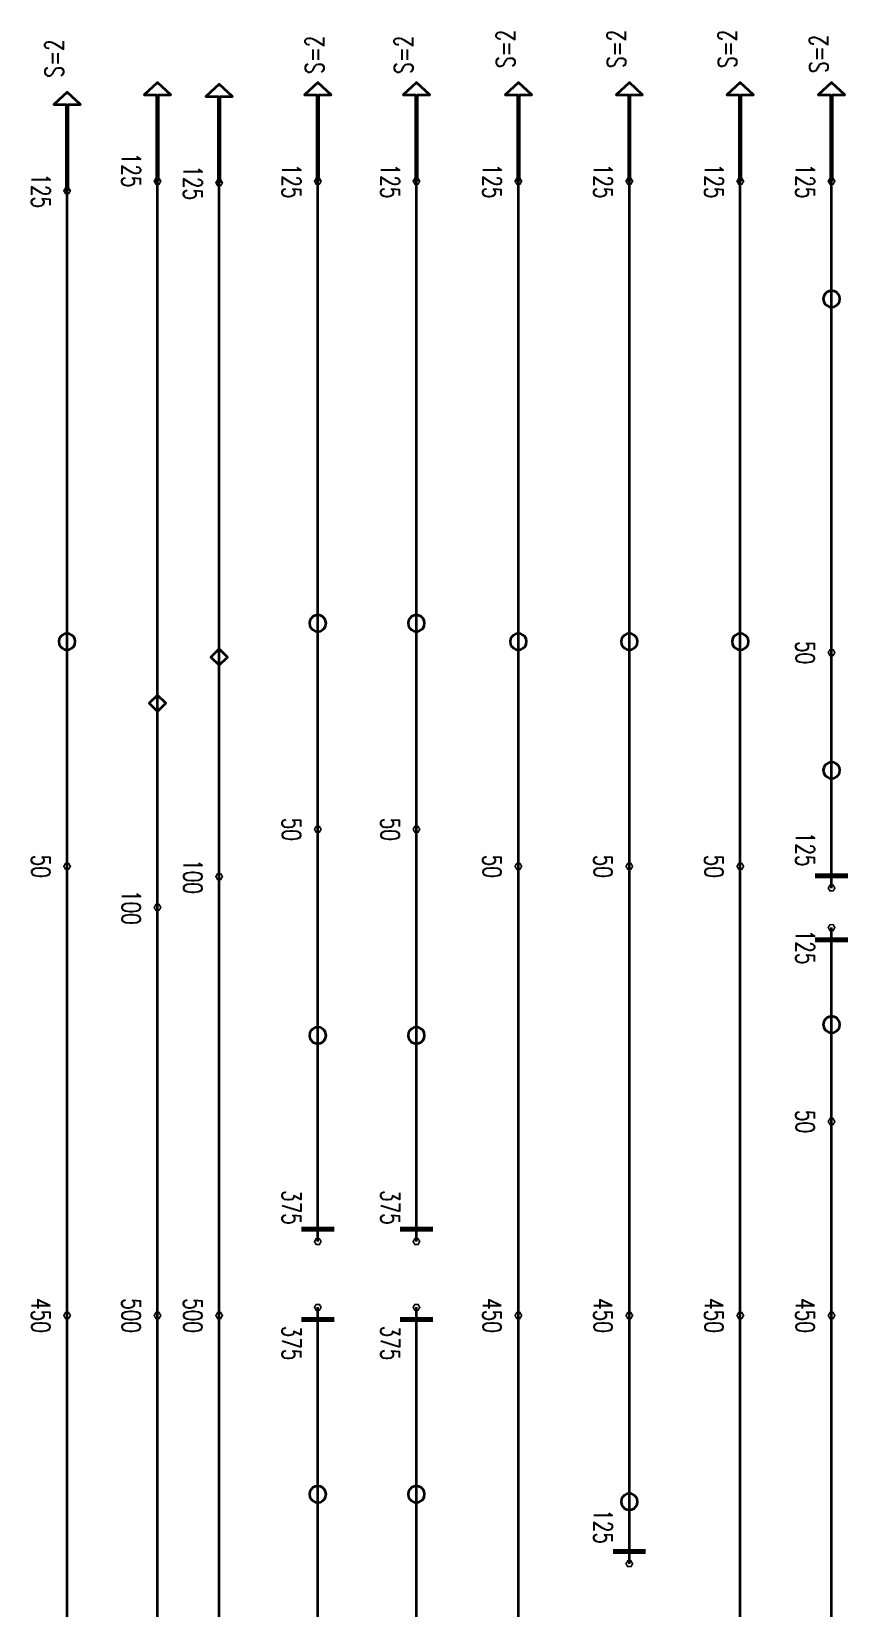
# Model space of a CAD drawing. Header units: millimetres. Extents: x 128150 to 589785, y -24154 to 43820.
# Drawn here: x 507718 to 517680, y 24636 to 43820 of the extents above; entities that cross this region are included whole.
import ezdxf

# ---------------------------------------------------------------- set-up
doc = ezdxf.new("R2010")
doc.units = ezdxf.units.MM
doc.layers.add('Current_plane_Column', color=7, linetype='Continuous', true_color=0x4b00ff)
doc.layers.add('NDC_S-ANNO', color=7, linetype='Continuous', lineweight=20)
doc.layers.add('NDC_S-TENDON', color=6, linetype='Continuous', lineweight=35)
doc.styles.add('NDC_ANNO', font='', dxfattribs={"width": 0.8})
doc.styles.get('NDC_ANNO').set_extended_font_data('Dotum')

# ---------------------------------------------------------------- blocks, each defined once
blk = doc.blocks.new('TDY')
at = {"layer": 'NDC_S-TENDON', "linetype": 'Continuous'}
for points, elevation in [([(-588, 32383), (-588, 33433), (-438, 33433), (-600, 33583), (-762, 33433), (-612, 33433), (-612, 32383)], 55), ([(512, 32500), (512, 33550), (662, 33550), (500, 33700), (338, 33550), (488, 33550), (488, 32500)], 2875), ([(1262, 32481), (1262, 33531), (1412, 33531), (1250, 33681), (1088, 33531), (1238, 33531), (1238, 32481)], 2875), ([(2462, 32500), (2462, 33550), (2612, 33550), (2450, 33700), (2288, 33550), (2438, 33550), (2438, 32500)], 2875), ([(3662, 32500), (3662, 33550), (3812, 33550), (3650, 33700), (3488, 33550), (3638, 33550), (3638, 32500)], 2875), ([(4902, 32500), (4902, 33550), (5052, 33550), (4890, 33700), (4728, 33550), (4878, 33550), (4878, 32500)], 2875), ([(6252, 32500), (6252, 33550), (6402, 33550), (6240, 33700), (6078, 33550), (6228, 33550), (6228, 32500)], 2875), ([(7602, 32500), (7602, 33550), (7752, 33550), (7590, 33700), (7428, 33550), (7578, 33550), (7578, 32500)], 2875), ([(8712, 32500), (8712, 33550), (8862, 33550), (8700, 33700), (8538, 33550), (8688, 33550), (8688, 32500)], 2875), ([(8700, 30968), (8731, 30972), (8759, 30987), (8781, 31009), (8795, 31037), (8800, 31068), (8795, 31098), (8781, 31126), (8759, 31148), (8731, 31163), (8700, 31168), (8669, 31163), (8641, 31148), (8619, 31126), (8605, 31098), (8600, 31068), (8605, 31037), (8619, 31009), (8641, 30987), (8669, 30972), (8700, 30968)], 2832), ([(2450, 27023), (2481, 27027), (2509, 27042), (2531, 27064), (2545, 27092), (2550, 27123), (2545, 27153), (2531, 27181), (2509, 27203), (2481, 27218), (2450, 27223), (2419, 27218), (2391, 27203), (2369, 27181), (2355, 27153), (2350, 27123), (2355, 27092), (2369, 27064), (2391, 27042), (2419, 27027), (2450, 27023)], 2832), ([(3650, 27023), (3681, 27027), (3709, 27042), (3731, 27064), (3745, 27092), (3750, 27123), (3745, 27153), (3731, 27181), (3709, 27203), (3681, 27218), (3650, 27223), (3619, 27218), (3591, 27203), (3569, 27181), (3555, 27153), (3550, 27123), (3555, 27092), (3569, 27064), (3591, 27042), (3619, 27027), (3650, 27023)], 2832), ([(-600, 26798), (-569, 26802), (-541, 26817), (-519, 26839), (-505, 26867), (-500, 26898), (-505, 26928), (-519, 26956), (-541, 26978), (-569, 26993), (-600, 26998), (-631, 26993), (-659, 26978), (-681, 26956), (-695, 26928), (-700, 26898), (-695, 26867), (-681, 26839), (-659, 26817), (-631, 26802), (-600, 26798)], 12), ([(4890, 26798), (4921, 26802), (4949, 26817), (4971, 26839), (4985, 26867), (4990, 26898), (4985, 26928), (4971, 26956), (4949, 26978), (4921, 26993), (4890, 26998), (4859, 26993), (4831, 26978), (4809, 26956), (4795, 26928), (4790, 26898), (4795, 26867), (4809, 26839), (4831, 26817), (4859, 26802), (4890, 26798)], 2832), ([(6240, 26798), (6271, 26802), (6299, 26817), (6321, 26839), (6335, 26867), (6340, 26898), (6335, 26928), (6321, 26956), (6299, 26978), (6271, 26993), (6240, 26998), (6209, 26993), (6181, 26978), (6159, 26956), (6145, 26928), (6140, 26898), (6145, 26867), (6159, 26839), (6181, 26817), (6209, 26802), (6240, 26798)], 2832), ([(7590, 26798), (7621, 26802), (7649, 26817), (7671, 26839), (7685, 26867), (7690, 26898), (7685, 26928), (7671, 26956), (7649, 26978), (7621, 26993), (7590, 26998), (7559, 26993), (7531, 26978), (7509, 26956), (7495, 26928), (7490, 26898), (7495, 26867), (7509, 26839), (7531, 26817), (7559, 26802), (7590, 26798)], 2832), ([(1250, 26610), (1350, 26710), (1250, 26810), (1150, 26710), (1250, 26610)], 2663), ([(500, 26048), (600, 26148), (500, 26248), (400, 26148), (500, 26048)], 2659), ([(8700, 25233), (8731, 25237), (8759, 25252), (8781, 25274), (8795, 25302), (8800, 25333), (8795, 25363), (8781, 25391), (8759, 25413), (8731, 25428), (8700, 25433), (8669, 25428), (8641, 25413), (8619, 25391), (8605, 25363), (8600, 25333), (8605, 25302), (8619, 25274), (8641, 25252), (8669, 25237), (8700, 25233)], 2832), ([(8700, 22140), (8731, 22145), (8759, 22159), (8781, 22181), (8795, 22209), (8800, 22240), (8795, 22271), (8781, 22299), (8759, 22321), (8731, 22335), (8700, 22340), (8669, 22335), (8641, 22321), (8619, 22299), (8605, 22271), (8600, 22240), (8605, 22209), (8619, 22181), (8641, 22159), (8669, 22145), (8700, 22140)], 2832), ([(2450, 22008), (2481, 22012), (2509, 22027), (2531, 22049), (2545, 22077), (2550, 22108), (2545, 22138), (2531, 22166), (2509, 22188), (2481, 22203), (2450, 22208), (2419, 22203), (2391, 22188), (2369, 22166), (2355, 22138), (2350, 22108), (2355, 22077), (2369, 22049), (2391, 22027), (2419, 22012), (2450, 22008)], 2832), ([(3650, 22008), (3681, 22012), (3709, 22027), (3731, 22049), (3745, 22077), (3750, 22108), (3745, 22138), (3731, 22166), (3709, 22188), (3681, 22203), (3650, 22208), (3619, 22203), (3591, 22188), (3569, 22166), (3555, 22138), (3550, 22108), (3555, 22077), (3569, 22049), (3591, 22027), (3619, 22012), (3650, 22008)], 2832), ([(2450, 16425), (2481, 16430), (2509, 16444), (2531, 16466), (2545, 16494), (2550, 16525), (2545, 16556), (2531, 16584), (2509, 16606), (2481, 16620), (2450, 16625), (2419, 16620), (2391, 16606), (2369, 16584), (2355, 16556), (2350, 16525), (2355, 16494), (2369, 16466), (2391, 16444), (2419, 16430), (2450, 16425)], 2832), ([(3650, 16425), (3681, 16430), (3709, 16444), (3731, 16466), (3745, 16494), (3750, 16525), (3745, 16556), (3731, 16584), (3709, 16606), (3681, 16620), (3650, 16625), (3619, 16620), (3591, 16606), (3569, 16584), (3555, 16556), (3550, 16525), (3555, 16494), (3569, 16466), (3591, 16444), (3619, 16430), (3650, 16425)], 2832), ([(6240, 16335), (6271, 16340), (6299, 16354), (6321, 16376), (6335, 16404), (6340, 16435), (6335, 16466), (6321, 16494), (6299, 16516), (6271, 16530), (6240, 16535), (6209, 16530), (6181, 16516), (6159, 16494), (6145, 16466), (6140, 16435), (6145, 16404), (6159, 16376), (6181, 16354), (6209, 16340), (6240, 16335)], 2908)]:
    blk.add_lwpolyline(points, close=True, dxfattribs=dict(at, elevation=elevation))
for points, elevation in [([(-560, 32383, 20, 20, 0), (-580, 32418, 20, 20, 0), (-620, 32418, 20, 20, 0), (-640, 32383, 20, 20, 0), (-620, 32349, 20, 20, 0), (-580, 32349, 20, 20, 0)], 55), ([(-560, 32383, 20, 20, 0), (-580, 32418, 20, 20, 0), (-620, 32418, 20, 20, 0), (-640, 32383, 20, 20, 0), (-620, 32349, 20, 20, 0), (-580, 32349, 20, 20, 0)], 55), ([(540, 32500, 20, 20, 0), (520, 32535, 20, 20, 0), (480, 32535, 20, 20, 0), (460, 32500, 20, 20, 0), (480, 32465, 20, 20, 0), (520, 32465, 20, 20, 0)], 2875), ([(540, 32500, 20, 20, 0), (520, 32535, 20, 20, 0), (480, 32535, 20, 20, 0), (460, 32500, 20, 20, 0), (480, 32465, 20, 20, 0), (520, 32465, 20, 20, 0)], 2875), ([(1290, 32481, 20, 20, 0), (1270, 32516, 20, 20, 0), (1230, 32516, 20, 20, 0), (1210, 32481, 20, 20, 0), (1230, 32447, 20, 20, 0), (1270, 32447, 20, 20, 0)], 2875), ([(1290, 32481, 20, 20, 0), (1270, 32516, 20, 20, 0), (1230, 32516, 20, 20, 0), (1210, 32481, 20, 20, 0), (1230, 32447, 20, 20, 0), (1270, 32447, 20, 20, 0)], 2875), ([(2490, 32500, 20, 20, 0), (2470, 32535, 20, 20, 0), (2430, 32535, 20, 20, 0), (2410, 32500, 20, 20, 0), (2430, 32465, 20, 20, 0), (2470, 32465, 20, 20, 0)], 2875), ([(2490, 32500, 20, 20, 0), (2470, 32535, 20, 20, 0), (2430, 32535, 20, 20, 0), (2410, 32500, 20, 20, 0), (2430, 32465, 20, 20, 0), (2470, 32465, 20, 20, 0)], 2875), ([(3690, 32500, 20, 20, 0), (3670, 32535, 20, 20, 0), (3630, 32535, 20, 20, 0), (3610, 32500, 20, 20, 0), (3630, 32465, 20, 20, 0), (3670, 32465, 20, 20, 0)], 2875), ([(3690, 32500, 20, 20, 0), (3670, 32535, 20, 20, 0), (3630, 32535, 20, 20, 0), (3610, 32500, 20, 20, 0), (3630, 32465, 20, 20, 0), (3670, 32465, 20, 20, 0)], 2875), ([(4930, 32500, 20, 20, 0), (4910, 32535, 20, 20, 0), (4870, 32535, 20, 20, 0), (4850, 32500, 20, 20, 0), (4870, 32465, 20, 20, 0), (4910, 32465, 20, 20, 0)], 2875), ([(4930, 32500, 20, 20, 0), (4910, 32535, 20, 20, 0), (4870, 32535, 20, 20, 0), (4850, 32500, 20, 20, 0), (4870, 32465, 20, 20, 0), (4910, 32465, 20, 20, 0)], 2875), ([(6280, 32500, 20, 20, 0), (6260, 32535, 20, 20, 0), (6220, 32535, 20, 20, 0), (6200, 32500, 20, 20, 0), (6220, 32465, 20, 20, 0), (6260, 32465, 20, 20, 0)], 2875), ([(6280, 32500, 20, 20, 0), (6260, 32535, 20, 20, 0), (6220, 32535, 20, 20, 0), (6200, 32500, 20, 20, 0), (6220, 32465, 20, 20, 0), (6260, 32465, 20, 20, 0)], 2875), ([(7630, 32500, 20, 20, 0), (7610, 32535, 20, 20, 0), (7570, 32535, 20, 20, 0), (7550, 32500, 20, 20, 0), (7570, 32465, 20, 20, 0), (7610, 32465, 20, 20, 0)], 2875), ([(7630, 32500, 20, 20, 0), (7610, 32535, 20, 20, 0), (7570, 32535, 20, 20, 0), (7550, 32500, 20, 20, 0), (7570, 32465, 20, 20, 0), (7610, 32465, 20, 20, 0)], 2875), ([(8740, 32500, 20, 20, 0), (8720, 32535, 20, 20, 0), (8680, 32535, 20, 20, 0), (8660, 32500, 20, 20, 0), (8680, 32465, 20, 20, 0), (8720, 32465, 20, 20, 0)], 2875), ([(8740, 32500, 20, 20, 0), (8720, 32535, 20, 20, 0), (8680, 32535, 20, 20, 0), (8660, 32500, 20, 20, 0), (8680, 32465, 20, 20, 0), (8720, 32465, 20, 20, 0)], 2875), ([(8740, 26765, 20, 20, 0), (8720, 26800, 20, 20, 0), (8680, 26800, 20, 20, 0), (8660, 26765, 20, 20, 0), (8680, 26730, 20, 20, 0), (8720, 26730, 20, 20, 0)], 2800), ([(8740, 26765, 20, 20, 0), (8720, 26800, 20, 20, 0), (8680, 26800, 20, 20, 0), (8660, 26765, 20, 20, 0), (8680, 26730, 20, 20, 0), (8720, 26730, 20, 20, 0)], 2800), ([(2490, 24615, 20, 20, 0), (2470, 24650, 20, 20, 0), (2430, 24650, 20, 20, 0), (2410, 24615, 20, 20, 0), (2430, 24580, 20, 20, 0), (2470, 24580, 20, 20, 0)], 2800), ([(2490, 24615, 20, 20, 0), (2470, 24650, 20, 20, 0), (2430, 24650, 20, 20, 0), (2410, 24615, 20, 20, 0), (2430, 24580, 20, 20, 0), (2470, 24580, 20, 20, 0)], 2800), ([(3690, 24615, 20, 20, 0), (3670, 24650, 20, 20, 0), (3630, 24650, 20, 20, 0), (3610, 24615, 20, 20, 0), (3630, 24580, 20, 20, 0), (3670, 24580, 20, 20, 0)], 2800), ([(3690, 24615, 20, 20, 0), (3670, 24650, 20, 20, 0), (3630, 24650, 20, 20, 0), (3610, 24615, 20, 20, 0), (3630, 24580, 20, 20, 0), (3670, 24580, 20, 20, 0)], 2800), ([(-560, 24165, 20, 20, 0), (-580, 24200, 20, 20, 0), (-620, 24200, 20, 20, 0), (-640, 24165, 20, 20, 0), (-620, 24130, 20, 20, 0), (-580, 24130, 20, 20, 0)], -20), ([(-560, 24165, 20, 20, 0), (-580, 24200, 20, 20, 0), (-620, 24200, 20, 20, 0), (-640, 24165, 20, 20, 0), (-620, 24130, 20, 20, 0), (-580, 24130, 20, 20, 0)], -20), ([(4930, 24165, 20, 20, 0), (4910, 24200, 20, 20, 0), (4870, 24200, 20, 20, 0), (4850, 24165, 20, 20, 0), (4870, 24130, 20, 20, 0), (4910, 24130, 20, 20, 0)], 2800), ([(4930, 24165, 20, 20, 0), (4910, 24200, 20, 20, 0), (4870, 24200, 20, 20, 0), (4850, 24165, 20, 20, 0), (4870, 24130, 20, 20, 0), (4910, 24130, 20, 20, 0)], 2800), ([(6280, 24165, 20, 20, 0), (6260, 24200, 20, 20, 0), (6220, 24200, 20, 20, 0), (6200, 24165, 20, 20, 0), (6220, 24130, 20, 20, 0), (6260, 24130, 20, 20, 0)], 2800), ([(6280, 24165, 20, 20, 0), (6260, 24200, 20, 20, 0), (6220, 24200, 20, 20, 0), (6200, 24165, 20, 20, 0), (6220, 24130, 20, 20, 0), (6260, 24130, 20, 20, 0)], 2800), ([(7630, 24165, 20, 20, 0), (7610, 24200, 20, 20, 0), (7570, 24200, 20, 20, 0), (7550, 24165, 20, 20, 0), (7570, 24130, 20, 20, 0), (7610, 24130, 20, 20, 0)], 2800), ([(7630, 24165, 20, 20, 0), (7610, 24200, 20, 20, 0), (7570, 24200, 20, 20, 0), (7550, 24165, 20, 20, 0), (7570, 24130, 20, 20, 0), (7610, 24130, 20, 20, 0)], 2800), ([(1290, 24040, 20, 20, 0), (1270, 24075, 20, 20, 0), (1230, 24075, 20, 20, 0), (1210, 24040, 20, 20, 0), (1230, 24005, 20, 20, 0), (1270, 24005, 20, 20, 0)], 2500), ([(1290, 24040, 20, 20, 0), (1270, 24075, 20, 20, 0), (1230, 24075, 20, 20, 0), (1210, 24040, 20, 20, 0), (1230, 24005, 20, 20, 0), (1270, 24005, 20, 20, 0)], 2500), ([(8740, 23900, 20, 20, 0), (8720, 23935, 20, 20, 0), (8680, 23935, 20, 20, 0), (8660, 23900, 20, 20, 0), (8680, 23865, 20, 20, 0), (8720, 23865, 20, 20, 0)], 2875), ([(8740, 23900, 20, 20, 0), (8720, 23935, 20, 20, 0), (8680, 23935, 20, 20, 0), (8660, 23900, 20, 20, 0), (8680, 23865, 20, 20, 0), (8720, 23865, 20, 20, 0)], 2875), ([(540, 23665, 20, 20, 0), (520, 23700, 20, 20, 0), (480, 23700, 20, 20, 0), (460, 23665, 20, 20, 0), (480, 23630, 20, 20, 0), (520, 23630, 20, 20, 0)], 2500), ([(540, 23665, 20, 20, 0), (520, 23700, 20, 20, 0), (480, 23700, 20, 20, 0), (460, 23665, 20, 20, 0), (480, 23630, 20, 20, 0), (520, 23630, 20, 20, 0)], 2500), ([(8740, 23420, 20, 20, 0), (8720, 23455, 20, 20, 0), (8680, 23455, 20, 20, 0), (8660, 23420, 20, 20, 0), (8680, 23385, 20, 20, 0), (8720, 23385, 20, 20, 0)], 2875), ([(8740, 23420, 20, 20, 0), (8720, 23455, 20, 20, 0), (8680, 23455, 20, 20, 0), (8660, 23420, 20, 20, 0), (8680, 23385, 20, 20, 0), (8720, 23385, 20, 20, 0)], 2875), ([(8740, 21060, 20, 20, 0), (8720, 21095, 20, 20, 0), (8680, 21095, 20, 20, 0), (8660, 21060, 20, 20, 0), (8680, 21025, 20, 20, 0), (8720, 21025, 20, 20, 0)], 2800), ([(8740, 21060, 20, 20, 0), (8720, 21095, 20, 20, 0), (8680, 21095, 20, 20, 0), (8660, 21060, 20, 20, 0), (8680, 21025, 20, 20, 0), (8720, 21025, 20, 20, 0)], 2800), ([(2490, 19600, 20, 20, 0), (2470, 19635, 20, 20, 0), (2430, 19635, 20, 20, 0), (2410, 19600, 20, 20, 0), (2430, 19565, 20, 20, 0), (2470, 19565, 20, 20, 0)], 2875), ([(2490, 19600, 20, 20, 0), (2470, 19635, 20, 20, 0), (2430, 19635, 20, 20, 0), (2410, 19600, 20, 20, 0), (2430, 19565, 20, 20, 0), (2470, 19565, 20, 20, 0)], 2875), ([(3690, 19600, 20, 20, 0), (3670, 19635, 20, 20, 0), (3630, 19635, 20, 20, 0), (3610, 19600, 20, 20, 0), (3630, 19565, 20, 20, 0), (3670, 19565, 20, 20, 0)], 2875), ([(3690, 19600, 20, 20, 0), (3670, 19635, 20, 20, 0), (3630, 19635, 20, 20, 0), (3610, 19600, 20, 20, 0), (3630, 19565, 20, 20, 0), (3670, 19565, 20, 20, 0)], 2875), ([(2490, 18800, 20, 20, 0), (2470, 18835, 20, 20, 0), (2430, 18835, 20, 20, 0), (2410, 18800, 20, 20, 0), (2430, 18765, 20, 20, 0), (2470, 18765, 20, 20, 0)], 2875), ([(2490, 18800, 20, 20, 0), (2470, 18835, 20, 20, 0), (2430, 18835, 20, 20, 0), (2410, 18800, 20, 20, 0), (2430, 18765, 20, 20, 0), (2470, 18765, 20, 20, 0)], 2875), ([(3690, 18800, 20, 20, 0), (3670, 18835, 20, 20, 0), (3630, 18835, 20, 20, 0), (3610, 18800, 20, 20, 0), (3630, 18765, 20, 20, 0), (3670, 18765, 20, 20, 0)], 2875), ([(3690, 18800, 20, 20, 0), (3670, 18835, 20, 20, 0), (3630, 18835, 20, 20, 0), (3610, 18800, 20, 20, 0), (3630, 18765, 20, 20, 0), (3670, 18765, 20, 20, 0)], 2875), ([(-560, 18700, 20, 20, 0), (-580, 18735, 20, 20, 0), (-620, 18735, 20, 20, 0), (-640, 18700, 20, 20, 0), (-620, 18665, 20, 20, 0), (-580, 18665, 20, 20, 0)], 130), ([(-560, 18700, 20, 20, 0), (-580, 18735, 20, 20, 0), (-620, 18735, 20, 20, 0), (-640, 18700, 20, 20, 0), (-620, 18665, 20, 20, 0), (-580, 18665, 20, 20, 0)], 130), ([(-560, 18700, 20, 20, 0), (-580, 18735, 20, 20, 0), (-620, 18735, 20, 20, 0), (-640, 18700, 20, 20, 0), (-620, 18665, 20, 20, 0), (-580, 18665, 20, 20, 0)], 130), ([(-560, 18700, 20, 20, 0), (-580, 18735, 20, 20, 0), (-620, 18735, 20, 20, 0), (-640, 18700, 20, 20, 0), (-620, 18665, 20, 20, 0), (-580, 18665, 20, 20, 0)], 130), ([(540, 18700, 20, 20, 0), (520, 18735, 20, 20, 0), (480, 18735, 20, 20, 0), (460, 18700, 20, 20, 0), (480, 18665, 20, 20, 0), (520, 18665, 20, 20, 0)], 2900), ([(540, 18700, 20, 20, 0), (520, 18735, 20, 20, 0), (480, 18735, 20, 20, 0), (460, 18700, 20, 20, 0), (480, 18665, 20, 20, 0), (520, 18665, 20, 20, 0)], 2900), ([(540, 18700, 20, 20, 0), (520, 18735, 20, 20, 0), (480, 18735, 20, 20, 0), (460, 18700, 20, 20, 0), (480, 18665, 20, 20, 0), (520, 18665, 20, 20, 0)], 2900), ([(540, 18700, 20, 20, 0), (520, 18735, 20, 20, 0), (480, 18735, 20, 20, 0), (460, 18700, 20, 20, 0), (480, 18665, 20, 20, 0), (520, 18665, 20, 20, 0)], 2900), ([(1290, 18700, 20, 20, 0), (1270, 18735, 20, 20, 0), (1230, 18735, 20, 20, 0), (1210, 18700, 20, 20, 0), (1230, 18665, 20, 20, 0), (1270, 18665, 20, 20, 0)], 2900), ([(1290, 18700, 20, 20, 0), (1270, 18735, 20, 20, 0), (1230, 18735, 20, 20, 0), (1210, 18700, 20, 20, 0), (1230, 18665, 20, 20, 0), (1270, 18665, 20, 20, 0)], 2900), ([(1290, 18700, 20, 20, 0), (1270, 18735, 20, 20, 0), (1230, 18735, 20, 20, 0), (1210, 18700, 20, 20, 0), (1230, 18665, 20, 20, 0), (1270, 18665, 20, 20, 0)], 2900), ([(1290, 18700, 20, 20, 0), (1270, 18735, 20, 20, 0), (1230, 18735, 20, 20, 0), (1210, 18700, 20, 20, 0), (1230, 18665, 20, 20, 0), (1270, 18665, 20, 20, 0)], 2900), ([(4930, 18700, 20, 20, 0), (4910, 18735, 20, 20, 0), (4870, 18735, 20, 20, 0), (4850, 18700, 20, 20, 0), (4870, 18665, 20, 20, 0), (4910, 18665, 20, 20, 0)], 2950), ([(4930, 18700, 20, 20, 0), (4910, 18735, 20, 20, 0), (4870, 18735, 20, 20, 0), (4850, 18700, 20, 20, 0), (4870, 18665, 20, 20, 0), (4910, 18665, 20, 20, 0)], 2950), ([(4930, 18700, 20, 20, 0), (4910, 18735, 20, 20, 0), (4870, 18735, 20, 20, 0), (4850, 18700, 20, 20, 0), (4870, 18665, 20, 20, 0), (4910, 18665, 20, 20, 0)], 2950), ([(4930, 18700, 20, 20, 0), (4910, 18735, 20, 20, 0), (4870, 18735, 20, 20, 0), (4850, 18700, 20, 20, 0), (4870, 18665, 20, 20, 0), (4910, 18665, 20, 20, 0)], 2950), ([(6280, 18700, 20, 20, 0), (6260, 18735, 20, 20, 0), (6220, 18735, 20, 20, 0), (6200, 18700, 20, 20, 0), (6220, 18665, 20, 20, 0), (6260, 18665, 20, 20, 0)], 2950), ([(6280, 18700, 20, 20, 0), (6260, 18735, 20, 20, 0), (6220, 18735, 20, 20, 0), (6200, 18700, 20, 20, 0), (6220, 18665, 20, 20, 0), (6260, 18665, 20, 20, 0)], 2950), ([(6280, 18700, 20, 20, 0), (6260, 18735, 20, 20, 0), (6220, 18735, 20, 20, 0), (6200, 18700, 20, 20, 0), (6220, 18665, 20, 20, 0), (6260, 18665, 20, 20, 0)], 2950), ([(6280, 18700, 20, 20, 0), (6260, 18735, 20, 20, 0), (6220, 18735, 20, 20, 0), (6200, 18700, 20, 20, 0), (6220, 18665, 20, 20, 0), (6260, 18665, 20, 20, 0)], 2950), ([(7630, 18700, 20, 20, 0), (7610, 18735, 20, 20, 0), (7570, 18735, 20, 20, 0), (7550, 18700, 20, 20, 0), (7570, 18665, 20, 20, 0), (7610, 18665, 20, 20, 0)], 2950), ([(7630, 18700, 20, 20, 0), (7610, 18735, 20, 20, 0), (7570, 18735, 20, 20, 0), (7550, 18700, 20, 20, 0), (7570, 18665, 20, 20, 0), (7610, 18665, 20, 20, 0)], 2950), ([(7630, 18700, 20, 20, 0), (7610, 18735, 20, 20, 0), (7570, 18735, 20, 20, 0), (7550, 18700, 20, 20, 0), (7570, 18665, 20, 20, 0), (7610, 18665, 20, 20, 0)], 2950), ([(7630, 18700, 20, 20, 0), (7610, 18735, 20, 20, 0), (7570, 18735, 20, 20, 0), (7550, 18700, 20, 20, 0), (7570, 18665, 20, 20, 0), (7610, 18665, 20, 20, 0)], 2950), ([(8740, 18700, 20, 20, 0), (8720, 18735, 20, 20, 0), (8680, 18735, 20, 20, 0), (8660, 18700, 20, 20, 0), (8680, 18665, 20, 20, 0), (8720, 18665, 20, 20, 0)], 2950), ([(8740, 18700, 20, 20, 0), (8720, 18735, 20, 20, 0), (8680, 18735, 20, 20, 0), (8660, 18700, 20, 20, 0), (8680, 18665, 20, 20, 0), (8720, 18665, 20, 20, 0)], 2950), ([(8740, 18700, 20, 20, 0), (8720, 18735, 20, 20, 0), (8680, 18735, 20, 20, 0), (8660, 18700, 20, 20, 0), (8680, 18665, 20, 20, 0), (8720, 18665, 20, 20, 0)], 2950), ([(8740, 18700, 20, 20, 0), (8720, 18735, 20, 20, 0), (8680, 18735, 20, 20, 0), (8660, 18700, 20, 20, 0), (8680, 18665, 20, 20, 0), (8720, 18665, 20, 20, 0)], 2950), ([(6280, 15680, 20, 20, 0), (6260, 15715, 20, 20, 0), (6220, 15715, 20, 20, 0), (6200, 15680, 20, 20, 0), (6220, 15645, 20, 20, 0), (6260, 15645, 20, 20, 0)], 2875), ([(6280, 15680, 20, 20, 0), (6260, 15715, 20, 20, 0), (6220, 15715, 20, 20, 0), (6200, 15680, 20, 20, 0), (6220, 15645, 20, 20, 0), (6260, 15645, 20, 20, 0)], 2875)]:
    blk.add_lwpolyline(points, format="xyseb", close=True, dxfattribs=dict(at, elevation=elevation))
at = {"layer": 'NDC_S-TENDON', "linetype": 'Continuous', "elevation": 2875}
for points in [[(8500, 24050, 60, 60, 0), (8900, 24050, 60, 60, 0)], [(8900, 23270, 60, 60, 0), (8500, 23270, 60, 60, 0)], [(2250, 19750, 60, 60, 0), (2650, 19750, 60, 60, 0)], [(3450, 19750, 60, 60, 0), (3850, 19750, 60, 60, 0)], [(2650, 18650, 60, 60, 0), (2250, 18650, 60, 60, 0)], [(3850, 18650, 60, 60, 0), (3450, 18650, 60, 60, 0)], [(6040, 15830, 60, 60, 0), (6440, 15830, 60, 60, 0)]]:
    blk.add_lwpolyline(points, format="xyseb", dxfattribs=at)
at = {"layer": 'NDC_S-TENDON', "linetype": 'Continuous'}
for points in [[(500, 18700, 2900), (500, 19362, 2882), (500, 20024, 2829), (500, 20686, 2740), (500, 21431, 2635), (500, 22176, 2560), (500, 22920, 2515), (500, 23665, 2500), (500, 24410, 2514), (500, 25155, 2556), (500, 25899, 2627), (500, 26644, 2725), (500, 27306, 2808), (500, 30838, -2892), (500, 32500, -2875)], [(1250, 18700, 2900), (1250, 19412, 2882), (1250, 20124, 2829), (1250, 20836, 2740), (1250, 21904, 2607), (1250, 22972, 2527), (1250, 24040, 2500), (1250, 25108, 2525), (1250, 26176, 2600), (1250, 27244, 2725), (1250, 30826, -2942), (1250, 31538, -2892), (1250, 32481, -2882)], [(2450, 19600, 2875), (2450, 20269, 2872), (2450, 20937, 2862), (2450, 21606, 2845), (2450, 22358, 2825), (2450, 23111, 2811), (2450, 23863, 2803), (2450, 24615, 2800), (2450, 25367, 2803), (2450, 26120, 2811), (2450, 26872, 2825), (2450, 30494, -2905), (2450, 31163, -2888), (2450, 31831, -2878), (2450, 32500, -2875)], [(3650, 19600, 2875), (3650, 20269, 2872), (3650, 20937, 2862), (3650, 21606, 2845), (3650, 22358, 2825), (3650, 23111, 2811), (3650, 23863, 2803), (3650, 24615, 2800), (3650, 25367, 2803), (3650, 26120, 2811), (3650, 26872, 2825), (3650, 30494, -2905), (3650, 31163, -2888), (3650, 31831, -2878), (3650, 32500, -2875)], [(4890, 18700, 2950), (4890, 19429, 2943), (4890, 20157, 2923), (4890, 20886, 2890), (4890, 21979, 2840), (4890, 23072, 2810), (4890, 24165, 2800), (4890, 25258, 2805), (4890, 26351, 2820), (4890, 27444, 2845), (4890, 31043, -2888), (4890, 31771, -2878), (4890, 32500, -2875)], [(6240, 18700, 2950), (6240, 19429, 2943), (6240, 20157, 2923), (6240, 20886, 2890), (6240, 21979, 2840), (6240, 23072, 2810), (6240, 24165, 2800), (6240, 25258, 2805), (6240, 26351, 2820), (6240, 27444, 2845), (6240, 31043, -2888), (6240, 31771, -2878), (6240, 32500, -2875)], [(7590, 18700, 2950), (7590, 19429, 2943), (7590, 20157, 2923), (7590, 20886, 2890), (7590, 21979, 2840), (7590, 23072, 2810), (7590, 24165, 2800), (7590, 25258, 2805), (7590, 26351, 2820), (7590, 27444, 2845), (7590, 31043, -2888), (7590, 31771, -2878), (7590, 32500, -2875)], [(8700, 23900, 2875), (8700, 24282, 2872), (8700, 24664, 2862), (8700, 25046, 2845), (8700, 25476, 2825), (8700, 25906, 2811), (8700, 26335, 2803), (8700, 26765, 2800), (8700, 27195, 2803), (8700, 30495, -2939), (8700, 30924, -2925), (8700, 31354, -2905), (8700, 31736, -2888), (8700, 32118, -2878), (8700, 32500, -2875)], [(-600, 18700, 130), (-600, 19429, 123), (-600, 20157, 103), (-600, 20886, 70), (-600, 21979, 20), (-600, 23072, -10), (-600, 24165, -20), (-600, 25258, -15), (-600, 26351, 0), (-600, 27444, 25), (-600, 31043, -5708), (-600, 32285, -14326), (-600, 32383, -28703)], [(8700, 18700, 2950), (8700, 19015, 2943), (8700, 19329, 2923), (8700, 19644, 2890), (8700, 20116, 2840), (8700, 20588, 2810), (8700, 21060, 2800), (8700, 21532, 2805), (8700, 22004, 2820), (8700, 22476, 2845), (8700, 22791, 2862), (8700, 23105, 2872), (8700, 23420, 2875)], [(-600, 9700, 130), (-600, 10300, 123), (-600, 10900, 103), (-600, 11500, 70), (-600, 12400, 20), (-600, 13300, -10), (-600, 14200, -20), (-600, 15100, -10), (-600, 16000, 20), (-600, 16900, 70), (-600, 17500, 103), (-600, 18100, 123), (-600, 18700, 130)], [(500, 9700, 2900), (500, 10300, 2882), (500, 10900, 2829), (500, 11500, 2740), (500, 12400, 2607), (500, 13300, 2527), (500, 14200, 2500), (500, 15100, 2527), (500, 16000, 2607), (500, 16900, 2740), (500, 17500, 2829), (500, 18100, 2882), (500, 18700, 2900)], [(1250, 9700, 2900), (1250, 10300, 2882), (1250, 10900, 2829), (1250, 11500, 2740), (1250, 12400, 2607), (1250, 13300, 2527), (1250, 14200, 2500), (1250, 15100, 2527), (1250, 16000, 2607), (1250, 16900, 2740), (1250, 17500, 2829), (1250, 18100, 2882), (1250, 18700, 2900)], [(2450, 9700, 2950), (2450, 10307, 2943), (2450, 10913, 2923), (2450, 11520, 2890), (2450, 12203, 2851), (2450, 12885, 2822), (2450, 13568, 2806), (2450, 14250, 2800), (2450, 14933, 2803), (2450, 15615, 2811), (2450, 16298, 2825), (2450, 16980, 2845), (2450, 17587, 2862), (2450, 18193, 2872), (2450, 18800, 2875)], [(3650, 9700, 2950), (3650, 10307, 2943), (3650, 10913, 2923), (3650, 11520, 2890), (3650, 12203, 2851), (3650, 12885, 2822), (3650, 13568, 2806), (3650, 14250, 2800), (3650, 14933, 2803), (3650, 15615, 2811), (3650, 16298, 2825), (3650, 16980, 2845), (3650, 17587, 2862), (3650, 18193, 2872), (3650, 18800, 2875)], [(4890, 9700, 2950), (4890, 10300, 2943), (4890, 10900, 2923), (4890, 11500, 2890), (4890, 12400, 2840), (4890, 13300, 2810), (4890, 14200, 2800), (4890, 15100, 2810), (4890, 16000, 2840), (4890, 16900, 2890), (4890, 17500, 2923), (4890, 18100, 2943), (4890, 18700, 2950)], [(6240, 15680, 2875), (6240, 15955, 2888), (6240, 16229, 2900), (6240, 16504, 2910), (6240, 16778, 2920), (6240, 17053, 2928), (6240, 17327, 2935), (6240, 17602, 2940), (6240, 17876, 2944), (6240, 18151, 2948), (6240, 18425, 2949), (6240, 18700, 2950)], [(7590, 9700, 2950), (7590, 10300, 2943), (7590, 10900, 2923), (7590, 11500, 2890), (7590, 12400, 2840), (7590, 13300, 2810), (7590, 14200, 2800), (7590, 15100, 2810), (7590, 16000, 2840), (7590, 16900, 2890), (7590, 17500, 2923), (7590, 18100, 2943), (7590, 18700, 2950)], [(8700, 9700, 2950), (8700, 10300, 2943), (8700, 10900, 2923), (8700, 11500, 2890), (8700, 12400, 2840), (8700, 13300, 2810), (8700, 14200, 2800), (8700, 15100, 2810), (8700, 16000, 2840), (8700, 16900, 2890), (8700, 17500, 2923), (8700, 18100, 2943), (8700, 18700, 2950)]]:
    blk.add_polyline3d(points, dxfattribs=at)
at = {"layer": 'NDC_S-ANNO', "linetype": 'Continuous', "char_height": 225, "attachment_point": 5, "line_spacing_factor": 0.75, "style": 'NDC_ANNO'}
for s, insert, rotation in [('\\FSTANDARD.shx;S=2', (-758, 33993, -28578), 90), ('\\FSTANDARD.shx;S=2', (2409, 34038, -2750), 90), ('\\FSTANDARD.shx;S=2', (3493, 34038, -2750), 90), ('\\FSTANDARD.shx;S=2', (4733, 34110, -2750), 90), ('\\FSTANDARD.shx;S=2', (6082, 34110, -2750), 90), ('\\FSTANDARD.shx;S=2', (7432, 34110, -2750), 90), ('\\FSTANDARD.shx;S=2', (8543, 34049, -2750), 90), ('\\FSTANDARD.shx;125', (180, 32634, -2875), 270), ('\\FSTANDARD.shx;125', (930, 32481, -2882), 270), ('\\FSTANDARD.shx;125', (2130, 32500, -2875), 270), ('\\FSTANDARD.shx;125', (3330, 32500, -2875), 270), ('\\FSTANDARD.shx;125', (4570, 32500, -2875), 270), ('\\FSTANDARD.shx;125', (5920, 32500, -2875), 270), ('\\FSTANDARD.shx;125', (7270, 32500, -2875), 270), ('\\FSTANDARD.shx;125', (8380, 32500, -2875), 270), ('\\FSTANDARD.shx;125', (-920, 32383, -28703), 270), ('\\FSTANDARD.shx;50', (8380, 26765, 2800), 270), ('\\FSTANDARD.shx;50', (2130, 24615, 2800), 270), ('\\FSTANDARD.shx;50', (3330, 24615, 2800), 270), ('\\FSTANDARD.shx;125', (8380, 24373, 2875), 270), ('\\FSTANDARD.shx;50', (-920, 24165, -20), 270), ('\\FSTANDARD.shx;100', (930, 24040, 2500), 270), ('\\FSTANDARD.shx;50', (4570, 24165, 2800), 270), ('\\FSTANDARD.shx;50', (5920, 24165, 2800), 270), ('\\FSTANDARD.shx;50', (7270, 24165, 2800), 270), ('\\FSTANDARD.shx;100', (180, 23665, 2500), 270), ('\\FSTANDARD.shx;125', (8380, 23182, 2875), 270), ('\\FSTANDARD.shx;50', (8380, 21060, 2800), 270), ('\\FSTANDARD.shx;375', (2130, 20015, 2875), 270), ('\\FSTANDARD.shx;375', (3330, 20015, 2875), 270), ('\\FSTANDARD.shx;450', (-920, 18700, 130), 270), ('\\FSTANDARD.shx;500', (180, 18700, 2900), 270), ('\\FSTANDARD.shx;500', (930, 18700, 2900), 270), ('\\FSTANDARD.shx;450', (4570, 18700, 2950), 270), ('\\FSTANDARD.shx;450', (5920, 18700, 2950), 270), ('\\FSTANDARD.shx;450', (7270, 18700, 2950), 270), ('\\FSTANDARD.shx;450', (8380, 18700, 2950), 270), ('\\FSTANDARD.shx;375', (2130, 18365, 2875), 270), ('\\FSTANDARD.shx;375', (3330, 18365, 2875), 270), ('\\FSTANDARD.shx;125', (5920, 16132, 2875), 270)]:
    blk.add_mtext(s, dxfattribs=dict(at, insert=insert, rotation=rotation))

msp = doc.modelspace()

# ---------------------------------------------------------------- block references
at = {"layer": 'Current_plane_Column'}
msp.add_blockref('TDY', (508750, 9500), dxfattribs=at)

doc.saveas('drawing.dxf')
